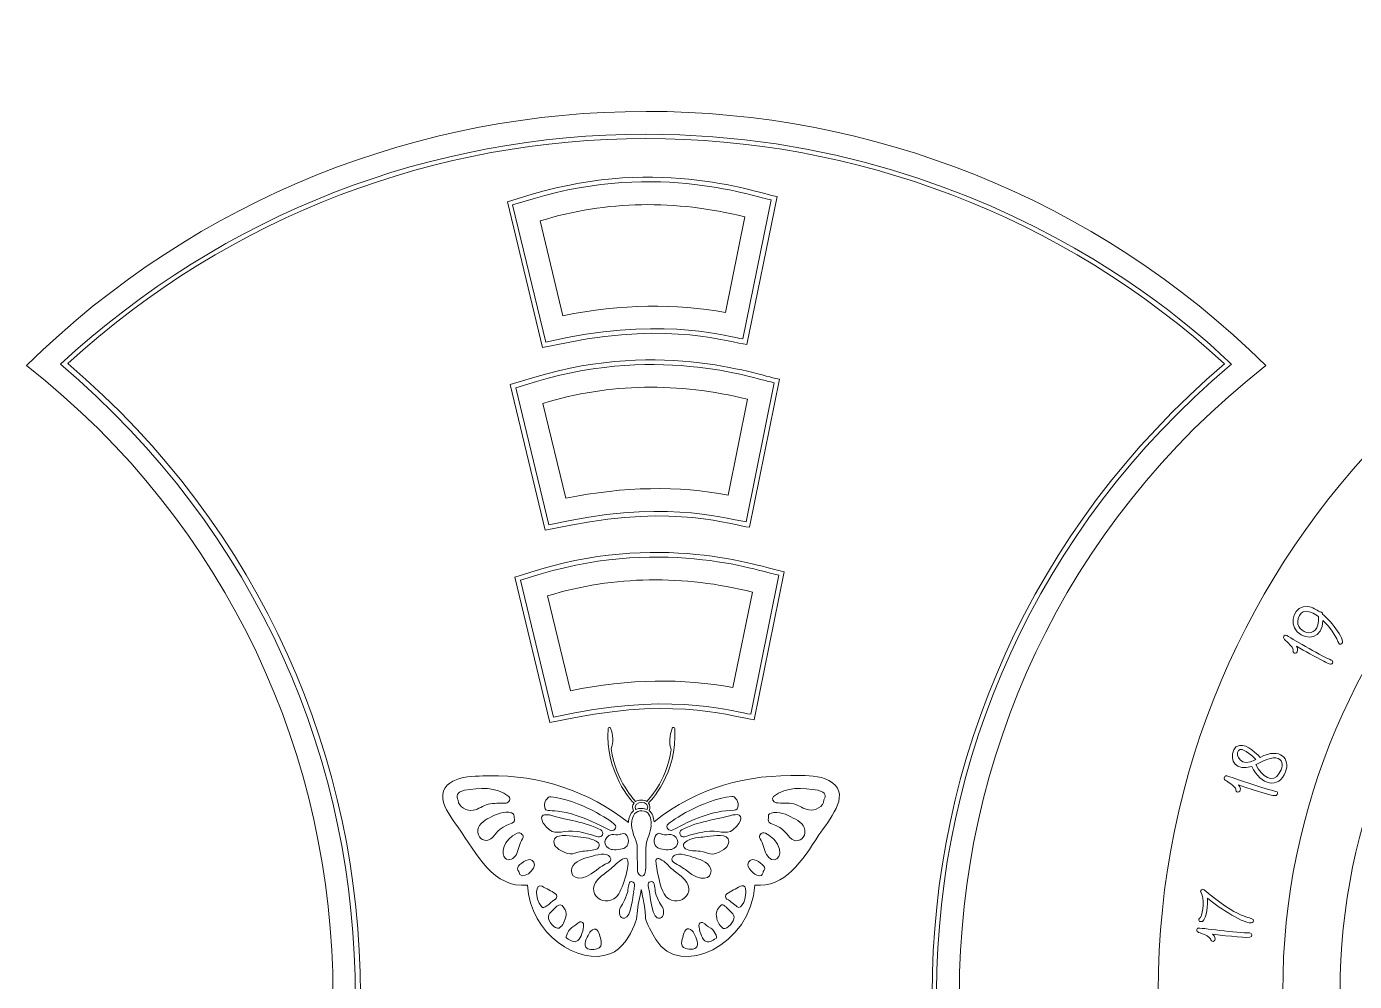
# Model space of a CAD drawing. Header units: inches. Extents: x 0.4 to 23.6, y -0.3 to 8.3.
# Drawn here: x 0.44 to 6.33, y 4.04 to 8.28 of the extents above; entities that cross this region are included whole.
import ezdxf

# ---------------------------------------------------------------- set-up
doc = ezdxf.new("R2010")
doc.units = ezdxf.units.IN
doc.header["$MEASUREMENT"] = 0
doc.layers.add('_U+0421_U+043B_U+043E_U+0439 1', color=7, linetype='Continuous')

msp = doc.modelspace()

# ---------------------------------------------------------------- linework, layer by layer
at = {"layer": '_U+0421_U+043B_U+043E_U+0439 1', "color": 1, "lineweight": 9, "true_color": 0xff0000}
for points in [[(5.9403, 6.7708), (4.4139, 8.275), (1.9653, 8.2736), (0.4403, 6.7708), (2.2528, 5.3486), (2.2542, 2.6153), (0.4403, 1.1903), (1.9667, -0.3139), (4.4153, -0.3125), (5.9403, 1.1903), (4.1278, 2.6139), (4.125, 5.3472), (5.9403, 6.7708)], [(3.6278, 7.4306), (3.6278, 7.4306), (3.5417, 7.0056), (3.5417, 7.0056), (3.3222, 7.0472), (3.0819, 7.0444), (2.8208, 6.9917), (2.8208, 6.9917), (2.7194, 7.4125), (2.7194, 7.4125), (3.0167, 7.5042), (3.3194, 7.5069), (3.6278, 7.4306)], [(9.0069, 0.4486), (7.0528, 0.4486), (5.4625, 2.0389), (5.4625, 3.9931), (5.4625, 5.9472), (7.0528, 7.5375), (9.0069, 7.5375), (10.9611, 7.5375), (12.5514, 5.9472), (12.5514, 3.9931), (12.5514, 2.0389), (10.9611, 0.4486), (9.0069, 0.4486)], [(9.0069, 6.9847), (7.3569, 6.9847), (6.0153, 5.6431), (6.0153, 3.9931), (6.0153, 2.3431), (7.3569, 1.0014), (9.0069, 1.0014), (10.6569, 1.0014), (11.9986, 2.3431), (11.9986, 3.9931), (11.9986, 5.6431), (10.6569, 6.9847), (9.0069, 6.9847)], [(9.0069, 1.2556), (7.4972, 1.2556), (6.2694, 2.4833), (6.2694, 3.9931), (6.2694, 5.5028), (7.4972, 6.7306), (9.0069, 6.7306), (10.5167, 6.7306), (11.7444, 5.5028), (11.7444, 3.9931), (11.7444, 2.4833), (10.5167, 1.2556), (9.0069, 1.2556)], [(3.6403, 6.6208), (3.6403, 6.6208), (3.5542, 6.1958), (3.5542, 6.1958), (3.3347, 6.2375), (3.0944, 6.2347), (2.8333, 6.1819), (2.8333, 6.1819), (2.7319, 6.6028), (2.7319, 6.6028), (3.0292, 6.6931), (3.3333, 6.6972), (3.6403, 6.6208)], [(3.575, 5.3417), (3.3556, 5.3833), (3.1153, 5.3806), (2.8542, 5.3278), (2.8542, 5.3278), (2.7528, 5.7486), (2.7528, 5.7486), (3.0514, 5.8389), (3.3542, 5.8417), (3.6625, 5.7653), (3.6625, 5.7653), (3.575, 5.3417), (3.575, 5.3417)]]:
    msp.add_open_spline(points, degree=3, knots=[0, 0, 0, 0, 1, 1, 1, 2, 2, 2, 3, 3, 3, 4, 4, 4, 4], dxfattribs=at)
at = {"layer": '_U+0421_U+043B_U+043E_U+0439 1', "lineweight": 0}
for points, knots in [([(0.6236, 1.1847), (2.3542, 2.6542), (2.3542, 5.3083), (0.6236, 6.7792), (2.0722, 8.1097), (4.3056, 8.1125), (5.7569, 6.7778), (4.0264, 5.3083), (4.0264, 2.6528), (5.7569, 1.1833), (4.3083, -0.1472), (2.075, -0.15), (0.6236, 1.1847)], [0, 0, 0, 0, 1, 1, 1, 2, 2, 2, 3, 3, 3, 4, 4, 4, 4]), ([(5.7792, 6.7694), (5.7792, 6.7694), (5.7875, 6.7764), (5.7875, 6.7764), (5.7667, 6.7889), (4.8167, 7.7972), (3.1889, 7.7972), (2.2389, 7.7972), (1.3208, 7.45), (0.5903, 6.7764), (2.3569, 5.2861), (2.3097, 2.6333), (0.6, 1.1917), (0.6, 1.1917), (0.5903, 1.1847), (0.5903, 1.1847), (0.6111, 1.1722), (1.5611, 0.1639), (3.1889, 0.1639), (4.1278, 0.1639), (5.0514, 0.5042), (5.7875, 1.1847), (4.025, 2.6736), (4.0625, 5.3222), (5.7792, 6.7694)], [0, 0, 0, 0, 1, 1, 1, 2, 2, 2, 3, 3, 3, 4, 4, 4, 5, 5, 5, 6, 6, 6, 7, 7, 7, 8, 8, 8, 8]), ([(2.8444, 6.8736), (3.3014, 6.9653), (3.5625, 6.8722), (3.6375, 6.8639), (3.6375, 6.8639), (3.7708, 7.5208), (3.7708, 7.5208), (3.7, 7.5306), (3.2556, 7.7028), (2.6847, 7.5306), (2.6847, 7.5306), (2.575, 7.4972), (2.575, 7.4972), (2.575, 7.4972), (2.7306, 6.8514), (2.7306, 6.8514), (2.7306, 6.8514), (2.8444, 6.8736), (2.8444, 6.8736)], [0, 0, 0, 0, 1, 1, 1, 2, 2, 2, 3, 3, 3, 4, 4, 4, 5, 5, 5, 6, 6, 6, 6]), ([(2.6889, 7.5111), (3.2486, 7.6792), (3.6847, 7.5139), (3.7444, 7.5056), (3.7444, 7.5056), (3.6194, 6.8889), (3.6194, 6.8889), (3.5597, 6.8944), (3.2944, 6.9847), (2.8389, 6.8944), (2.8389, 6.8944), (2.7444, 6.875), (2.7444, 6.875), (2.7444, 6.875), (2.5972, 7.4833), (2.5972, 7.4833), (2.5972, 7.4833), (2.6889, 7.5111), (2.6889, 7.5111)], [0, 0, 0, 0, 1, 1, 1, 2, 2, 2, 3, 3, 3, 4, 4, 4, 5, 5, 5, 6, 6, 6, 6]), ([(2.6958, 6.7194), (2.6958, 6.7194), (2.5861, 6.6861), (2.5861, 6.6861), (2.5861, 6.6861), (2.7417, 6.0403), (2.7417, 6.0403), (2.7417, 6.0403), (2.8556, 6.0625), (2.8556, 6.0625), (3.3194, 6.1556), (3.5736, 6.0611), (3.6486, 6.0528), (3.6486, 6.0528), (3.7819, 6.7097), (3.7819, 6.7097), (3.7125, 6.7194), (3.2667, 6.8917), (2.6958, 6.7194)], [0, 0, 0, 0, 1, 1, 1, 2, 2, 2, 3, 3, 3, 4, 4, 4, 5, 5, 5, 6, 6, 6, 6]), ([(3.6333, 6.0778), (3.5736, 6.0833), (3.3083, 6.1736), (2.8528, 6.0833), (2.8528, 6.0833), (2.7583, 6.0639), (2.7583, 6.0639), (2.7583, 6.0639), (2.6111, 6.6722), (2.6111, 6.6722), (2.6111, 6.6722), (2.7028, 6.7), (2.7028, 6.7), (3.2625, 6.8681), (3.7, 6.7028), (3.7583, 6.6944), (3.7583, 6.6944), (3.6333, 6.0778), (3.6333, 6.0778)], [0, 0, 0, 0, 1, 1, 1, 2, 2, 2, 3, 3, 3, 4, 4, 4, 5, 5, 5, 6, 6, 6, 6]), ([(2.7167, 5.8653), (2.7167, 5.8653), (2.6069, 5.8319), (2.6069, 5.8319), (2.6069, 5.8319), (2.7625, 5.1861), (2.7625, 5.1861), (2.7625, 5.1861), (2.8764, 5.2083), (2.8764, 5.2083), (3.3333, 5.3), (3.5944, 5.2069), (3.6694, 5.1986), (3.6694, 5.1986), (3.8028, 5.8556), (3.8028, 5.8556), (3.7333, 5.8653), (3.2875, 6.0375), (2.7167, 5.8653)], [0, 0, 0, 0, 1, 1, 1, 2, 2, 2, 3, 3, 3, 4, 4, 4, 5, 5, 5, 6, 6, 6, 6]), ([(3.6542, 5.2236), (3.5931, 5.2292), (3.3292, 5.3194), (2.8736, 5.2292), (2.8736, 5.2292), (2.7792, 5.2097), (2.7792, 5.2097), (2.7792, 5.2097), (2.6319, 5.8181), (2.6319, 5.8181), (2.6319, 5.8181), (2.7236, 5.8458), (2.7236, 5.8458), (3.2833, 6.0139), (3.7208, 5.8486), (3.7792, 5.8403), (3.7792, 5.8403), (3.6542, 5.2236), (3.6542, 5.2236)], [0, 0, 0, 0, 1, 1, 1, 2, 2, 2, 3, 3, 3, 4, 4, 4, 5, 5, 5, 6, 6, 6, 6]), ([(6.0792, 5.5889), (6.0389, 5.6306), (6.0694, 5.7083), (6.125, 5.7014), (6.1486, 5.6986), (6.1653, 5.6861), (6.1792, 5.6778), (6.1819, 5.6778), (6.1847, 5.6778), (6.1875, 5.6764), (6.1917, 5.6736), (6.1917, 5.6694), (6.1917, 5.6681), (6.2319, 5.6347), (6.3028, 5.5417), (6.2736, 5.5347), (6.2542, 5.5292), (6.2694, 5.5681), (6.1931, 5.6389), (6.1931, 5.5611), (6.1222, 5.5458), (6.0792, 5.5889)], [0, 0, 0, 0, 1, 1, 1, 2, 2, 2, 3, 3, 3, 4, 4, 4, 5, 5, 5, 6, 6, 6, 7, 7, 7, 7]), ([(6.1736, 5.6569), (6.1431, 5.6792), (6.1069, 5.6944), (6.0889, 5.6611), (6.0486, 5.5875), (6.1847, 5.5375), (6.1736, 5.6569)], [0, 0, 0, 0, 1, 1, 1, 2, 2, 2, 2]), ([(6.0611, 5.5), (6.0667, 5.4875), (6.0917, 5.4944), (6.0764, 5.525), (6.1139, 5.5028), (6.1569, 5.4792), (6.1972, 5.4583), (6.2167, 5.4486), (6.2306, 5.4403), (6.2361, 5.45), (6.2389, 5.4556), (6.2361, 5.4625), (6.2306, 5.4639), (6.1944, 5.4764), (6.0694, 5.5514), (6.0333, 5.5722), (6.0236, 5.5792), (6.0111, 5.5653), (6.0222, 5.5556), (6.075, 5.5097), (6.0569, 5.5097), (6.0611, 5.5)], [0, 0, 0, 0, 1, 1, 1, 2, 2, 2, 3, 3, 3, 4, 4, 4, 5, 5, 5, 6, 6, 6, 7, 7, 7, 7]), ([(2.3542, 4.7236), (2.4403, 4.6), (2.5125, 4.45), (2.6639, 4.4653), (2.675, 4.2458), (2.8931, 4.1069), (3.0292, 4.1597), (3.0847, 4.1819), (3.1167, 4.2361), (3.1389, 4.2889), (3.1528, 4.3222), (3.15, 4.3569), (3.1569, 4.3917), (3.1611, 4.4097), (3.1653, 4.4278), (3.1681, 4.4458), (3.1708, 4.4319), (3.1736, 4.4181), (3.1764, 4.4042), (3.2, 4.2986), (3.1639, 4.3403), (3.2333, 4.2236), (3.3375, 4.0472), (3.6583, 4.1986), (3.6722, 4.4653), (3.8069, 4.4514), (3.8819, 4.5736), (3.9569, 4.6875), (4, 4.7542), (4.0972, 4.8583), (4.0167, 4.9194), (3.9778, 4.9486), (3.9236, 4.95), (3.8778, 4.9514), (3.6361, 4.9569), (3.4181, 4.9), (3.225, 4.7458), (3.2236, 4.7639), (3.2181, 4.7847), (3.2028, 4.7958), (3.2083, 4.8069), (3.2069, 4.8194), (3.2, 4.8292), (3.2042, 4.8306), (3.3306, 4.9597), (3.3167, 5.1597), (3.3167, 5.1653), (3.3083, 5.1667), (3.3056, 5.1611), (3.2944, 5.1306), (3.2903, 5.0917), (3.3014, 5.0667), (3.2806, 4.9194), (3.1944, 4.8417), (3.1931, 4.8361), (3.1806, 4.8444), (3.1556, 4.8444), (3.1431, 4.8361), (3.1417, 4.8403), (3.0556, 4.9222), (3.0347, 5.0694), (3.0458, 5.0986), (3.0431, 5.1319), (3.0319, 5.1611), (3.0306, 5.1667), (3.0222, 5.1653), (3.0208, 5.1597), (3.0069, 4.9667), (3.1278, 4.8333), (3.1361, 4.8292), (3.1278, 4.8194), (3.1278, 4.8056), (3.1333, 4.7944), (3.1194, 4.7819), (3.1125, 4.7625), (3.1111, 4.7431), (2.9375, 4.8819), (2.7153, 4.9542), (2.4931, 4.95), (2.4264, 4.9486), (2.2792, 4.9528), (2.2875, 4.8486), (2.2931, 4.8042), (2.3292, 4.7597), (2.3542, 4.7236)], [0, 0, 0, 0, 1, 1, 1, 2, 2, 2, 3, 3, 3, 4, 4, 4, 5, 5, 5, 6, 6, 6, 7, 7, 7, 8, 8, 8, 9, 9, 9, 10, 10, 10, 11, 11, 11, 12, 12, 12, 13, 13, 13, 14, 14, 14, 15, 15, 15, 16, 16, 16, 17, 17, 17, 18, 18, 18, 19, 19, 19, 20, 20, 20, 21, 21, 21, 22, 22, 22, 23, 23, 23, 24, 24, 24, 25, 25, 25, 26, 26, 26, 27, 27, 27, 28, 28, 28, 28]), ([(5.7986, 5.0653), (5.8014, 5.0722), (5.8056, 5.0778), (5.8111, 5.0806), (5.8431, 5.1), (5.8875, 5.0597), (5.9153, 5.0319), (6.0056, 5.0792), (6.0486, 5.0236), (6.0278, 4.9681), (5.9972, 4.8889), (5.9181, 4.9083), (5.8778, 4.9917), (5.8083, 4.9708), (5.7764, 5.0153), (5.7986, 5.0653)], [0, 0, 0, 0, 1, 1, 1, 2, 2, 2, 3, 3, 3, 4, 4, 4, 5, 5, 5, 5]), ([(5.8722, 5.0125), (5.8792, 5.0153), (5.8875, 5.0181), (5.8958, 5.0222), (5.8819, 5.0361), (5.8458, 5.0694), (5.8264, 5.0667), (5.8, 5.0611), (5.8167, 4.9944), (5.8722, 5.0125)], [0, 0, 0, 0, 1, 1, 1, 2, 2, 2, 3, 3, 3, 3]), ([(5.9056, 5.0042), (5.9028, 5.0028), (5.8986, 5.0014), (5.8958, 5), (5.9222, 4.9472), (5.9708, 4.9139), (6, 4.9611), (6.0125, 4.9819), (6.0194, 5.0069), (6.0028, 5.0222), (5.9833, 5.0403), (5.9389, 5.0208), (5.9181, 5.0111), (5.9181, 5.0111), (5.9181, 5.0111), (5.9181, 5.0111), (5.9139, 5.0083), (5.9097, 5.0056), (5.9056, 5.0042)], [0, 0, 0, 0, 1, 1, 1, 2, 2, 2, 3, 3, 3, 4, 4, 4, 5, 5, 5, 6, 6, 6, 6]), ([(5.7986, 4.9028), (5.8125, 4.8889), (5.8028, 4.8903), (5.8083, 4.8819), (5.8167, 4.8708), (5.8389, 4.8833), (5.8194, 4.9097), (6.0014, 4.8472), (5.9861, 4.8611), (5.9917, 4.8708), (5.9931, 4.8861), (5.9917, 4.8722), (5.8278, 4.9292), (5.7639, 4.9514), (5.7653, 4.9514), (5.7611, 4.9486), (5.7569, 4.9472), (5.7542, 4.9417), (5.7556, 4.9361), (5.7569, 4.9292), (5.7806, 4.9208), (5.7986, 4.9028)], [0, 0, 0, 0, 1, 1, 1, 2, 2, 2, 3, 3, 3, 4, 4, 4, 5, 5, 5, 6, 6, 6, 7, 7, 7, 7]), ([(2.3764, 4.8833), (2.3778, 4.8847), (2.3806, 4.8861), (2.3833, 4.8861), (2.4514, 4.8958), (2.5222, 4.9042), (2.5806, 4.8583), (2.5931, 4.8486), (2.5806, 4.8306), (2.5681, 4.8292), (2.5417, 4.8264), (2.5139, 4.8306), (2.4889, 4.8236), (2.4667, 4.8181), (2.4458, 4.8014), (2.4222, 4.7972), (2.3972, 4.7931), (2.3556, 4.8097), (2.3556, 4.8417), (2.3472, 4.8597), (2.3514, 4.8778), (2.3764, 4.8833)], [0, 0, 0, 0, 1, 1, 1, 2, 2, 2, 3, 3, 3, 4, 4, 4, 5, 5, 5, 6, 6, 6, 7, 7, 7, 7]), ([(3.7556, 4.8583), (3.8125, 4.9042), (3.8847, 4.8958), (3.9528, 4.8861), (3.9556, 4.8861), (3.9583, 4.8847), (3.9597, 4.8833), (3.9847, 4.8778), (3.9889, 4.8597), (3.9792, 4.8431), (3.9792, 4.8111), (3.9375, 4.7944), (3.9125, 4.7986), (3.8889, 4.8028), (3.8694, 4.8181), (3.8458, 4.825), (3.8194, 4.8319), (3.7931, 4.8264), (3.7667, 4.8306), (3.7556, 4.8319), (3.7431, 4.8486), (3.7556, 4.8583)], [0, 0, 0, 0, 1, 1, 1, 2, 2, 2, 3, 3, 3, 4, 4, 4, 5, 5, 5, 6, 6, 6, 7, 7, 7, 7]), ([(2.7514, 4.8486), (2.7528, 4.8542), (2.7583, 4.8583), (2.7667, 4.8569), (2.8958, 4.8431), (3.0319, 4.7514), (3.05, 4.7347), (3.0639, 4.7208), (3.0458, 4.7), (3.0292, 4.7083), (2.7903, 4.8361), (2.7486, 4.7736), (2.7403, 4.8083), (2.7375, 4.8264), (2.7403, 4.8403), (2.7514, 4.8486)], [0, 0, 0, 0, 1, 1, 1, 2, 2, 2, 3, 3, 3, 4, 4, 4, 5, 5, 5, 5]), ([(3.1944, 4.8), (3.1806, 4.8069), (3.1583, 4.8083), (3.1431, 4.8), (3.1278, 4.8444), (3.2125, 4.8417), (3.1944, 4.8)], [0, 0, 0, 0, 1, 1, 1, 2, 2, 2, 2]), ([(3.2875, 4.7361), (3.3014, 4.7486), (3.4361, 4.8444), (3.5708, 4.8583), (3.5792, 4.8597), (3.5833, 4.8556), (3.5861, 4.85), (3.6042, 4.8361), (3.6028, 4.7986), (3.5806, 4.7972), (3.4819, 4.7958), (3.3931, 4.7556), (3.3083, 4.7097), (3.2917, 4.7014), (3.2722, 4.7222), (3.2875, 4.7361)], [0, 0, 0, 0, 1, 1, 1, 2, 2, 2, 3, 3, 3, 4, 4, 4, 5, 5, 5, 5]), ([(2.6042, 4.7639), (2.6083, 4.7556), (2.6056, 4.7444), (2.5944, 4.7403), (2.5264, 4.7167), (2.5264, 4.6903), (2.5014, 4.6708), (2.4778, 4.6528), (2.4458, 4.6694), (2.4431, 4.6986), (2.4389, 4.7319), (2.4694, 4.75), (2.4944, 4.7639), (2.5236, 4.7792), (2.5597, 4.7944), (2.5931, 4.7861), (2.6028, 4.7819), (2.6056, 4.7722), (2.6042, 4.7639)], [0, 0, 0, 0, 1, 1, 1, 2, 2, 2, 3, 3, 3, 4, 4, 4, 5, 5, 5, 6, 6, 6, 6]), ([(2.7514, 4.7764), (2.7542, 4.7778), (2.7569, 4.7778), (2.7611, 4.7764), (2.8375, 4.7528), (2.9181, 4.7472), (2.9889, 4.7097), (3.0056, 4.7), (2.9944, 4.6736), (2.9764, 4.6792), (2.9458, 4.6889), (2.9153, 4.6986), (2.8833, 4.7028), (2.8278, 4.7111), (2.7903, 4.6861), (2.7611, 4.7097), (2.7486, 4.7208), (2.7333, 4.7361), (2.7278, 4.7528), (2.7222, 4.7667), (2.7306, 4.7819), (2.7514, 4.7764)], [0, 0, 0, 0, 1, 1, 1, 2, 2, 2, 3, 3, 3, 4, 4, 4, 5, 5, 5, 6, 6, 6, 7, 7, 7, 7]), ([(3.1264, 4.75), (3.1319, 4.7861), (3.1528, 4.8), (3.1819, 4.7931), (3.2069, 4.7875), (3.2125, 4.7597), (3.2125, 4.7361), (3.2111, 4.7333), (3.2111, 4.7319), (3.2125, 4.7292), (3.2097, 4.6944), (3.1931, 4.6722), (3.1903, 4.6431), (3.1861, 4.6069), (3.1917, 4.5389), (3.1861, 4.5208), (3.1778, 4.4931), (3.1542, 4.5069), (3.1514, 4.5278), (3.1514, 4.5292), (3.15, 4.6375), (3.15, 4.6431), (3.1458, 4.6639), (3.1208, 4.7069), (3.1264, 4.75)], [0, 0, 0, 0, 1, 1, 1, 2, 2, 2, 3, 3, 3, 4, 4, 4, 5, 5, 5, 6, 6, 6, 7, 7, 7, 8, 8, 8, 8]), ([(3.575, 4.7097), (3.5458, 4.6861), (3.5083, 4.7111), (3.4528, 4.7028), (3.4208, 4.6972), (3.3903, 4.6889), (3.3597, 4.6792), (3.3417, 4.6736), (3.3306, 4.7014), (3.3472, 4.7097), (3.4181, 4.7486), (3.4986, 4.7542), (3.575, 4.7764), (3.5792, 4.7778), (3.5819, 4.7778), (3.5847, 4.7764), (3.6153, 4.7847), (3.625, 4.7514), (3.575, 4.7097)], [0, 0, 0, 0, 1, 1, 1, 2, 2, 2, 3, 3, 3, 4, 4, 4, 5, 5, 5, 6, 6, 6, 6]), ([(3.7444, 4.7847), (3.7778, 4.7931), (3.8139, 4.7792), (3.8431, 4.7625), (3.8694, 4.7486), (3.8986, 4.7319), (3.8944, 4.6972), (3.8917, 4.6681), (3.8597, 4.6514), (3.8361, 4.6694), (3.8111, 4.6875), (3.8111, 4.7153), (3.7431, 4.7389), (3.7319, 4.7431), (3.7292, 4.7542), (3.7333, 4.7625), (3.7306, 4.7722), (3.7333, 4.7819), (3.7444, 4.7847)], [0, 0, 0, 0, 1, 1, 1, 2, 2, 2, 3, 3, 3, 4, 4, 4, 5, 5, 5, 6, 6, 6, 6]), ([(2.6389, 4.6903), (2.6444, 4.6861), (2.6458, 4.6778), (2.6417, 4.6708), (2.6278, 4.65), (2.625, 4.6236), (2.6139, 4.6014), (2.6042, 4.5833), (2.5819, 4.5681), (2.5639, 4.5847), (2.5431, 4.6042), (2.5556, 4.6653), (2.6181, 4.6958), (2.6264, 4.7), (2.6347, 4.6958), (2.6389, 4.6903)], [0, 0, 0, 0, 1, 1, 1, 2, 2, 2, 3, 3, 3, 4, 4, 4, 5, 5, 5, 5]), ([(2.9736, 4.6264), (2.9528, 4.6167), (2.9306, 4.6181), (2.9083, 4.6153), (2.8667, 4.6111), (2.8639, 4.5861), (2.8028, 4.6236), (2.7778, 4.6389), (2.7764, 4.6653), (2.7861, 4.6736), (2.7972, 4.6917), (2.8681, 4.6833), (2.8875, 4.6792), (2.9194, 4.6764), (2.9514, 4.6736), (2.9778, 4.6528), (2.9847, 4.6458), (2.9819, 4.6306), (2.9736, 4.6264)], [0, 0, 0, 0, 1, 1, 1, 2, 2, 2, 3, 3, 3, 4, 4, 4, 5, 5, 5, 6, 6, 6, 6]), ([(3.0722, 4.6903), (3.0736, 4.6917), (3.0764, 4.6917), (3.0778, 4.6917), (3.1042, 4.7083), (3.1292, 4.65), (3.0958, 4.6306), (3.0833, 4.6236), (3.05, 4.6194), (3.0347, 4.6236), (2.9972, 4.6319), (2.9972, 4.6819), (3.0375, 4.6889), (3.0486, 4.6903), (3.0625, 4.6847), (3.0722, 4.6903)], [0, 0, 0, 0, 1, 1, 1, 2, 2, 2, 3, 3, 3, 4, 4, 4, 5, 5, 5, 5]), ([(3.2347, 4.6875), (3.2403, 4.6972), (3.2514, 4.6972), (3.2583, 4.6917), (3.2597, 4.6917), (3.2611, 4.6903), (3.2639, 4.6903), (3.2736, 4.6847), (3.2889, 4.6903), (3.3, 4.6889), (3.3403, 4.6819), (3.3389, 4.6319), (3.3028, 4.6236), (3.2861, 4.6194), (3.2542, 4.6236), (3.2417, 4.6306), (3.2194, 4.6444), (3.2222, 4.6681), (3.2347, 4.6875)], [0, 0, 0, 0, 1, 1, 1, 2, 2, 2, 3, 3, 3, 4, 4, 4, 5, 5, 5, 6, 6, 6, 6]), ([(3.3597, 4.6528), (3.3903, 4.6778), (3.4306, 4.6764), (3.45, 4.6792), (3.4722, 4.6833), (3.5389, 4.6931), (3.5514, 4.6736), (3.5597, 4.6653), (3.5597, 4.6389), (3.5347, 4.6236), (3.4736, 4.5847), (3.4708, 4.6111), (3.4292, 4.6153), (3.4069, 4.6181), (3.3847, 4.6153), (3.3639, 4.6264), (3.3542, 4.6306), (3.3514, 4.6458), (3.3597, 4.6528)], [0, 0, 0, 0, 1, 1, 1, 2, 2, 2, 3, 3, 3, 4, 4, 4, 5, 5, 5, 6, 6, 6, 6]), ([(3.6972, 4.6903), (3.7014, 4.6958), (3.7097, 4.7), (3.7194, 4.6958), (3.7403, 4.6847), (3.7611, 4.6681), (3.7722, 4.6472), (3.8069, 4.5833), (3.7472, 4.5528), (3.7236, 4.6014), (3.7125, 4.6236), (3.7097, 4.65), (3.6958, 4.6708), (3.6903, 4.6778), (3.6917, 4.6861), (3.6972, 4.6903)], [0, 0, 0, 0, 1, 1, 1, 2, 2, 2, 3, 3, 3, 4, 4, 4, 5, 5, 5, 5]), ([(3.0236, 4.5958), (3.0306, 4.5917), (3.0403, 4.5722), (3.025, 4.5653), (3.0125, 4.5597), (2.9931, 4.5514), (2.9694, 4.5319), (2.9056, 4.4764), (2.8583, 4.4931), (2.8583, 4.5292), (2.8597, 4.5653), (2.9014, 4.5792), (2.9292, 4.5875), (2.9556, 4.5944), (2.9986, 4.6111), (3.0236, 4.5958)], [0, 0, 0, 0, 1, 1, 1, 2, 2, 2, 3, 3, 3, 4, 4, 4, 5, 5, 5, 5]), ([(2.9903, 4.5042), (3.0069, 4.5181), (3.025, 4.5292), (3.0403, 4.5444), (3.0556, 4.5583), (3.0722, 4.575), (3.0931, 4.5833), (3.1319, 4.5986), (3.0931, 4.4653), (3.0681, 4.4264), (3.0167, 4.3472), (2.8986, 4.4319), (2.9903, 4.5042)], [0, 0, 0, 0, 1, 1, 1, 2, 2, 2, 3, 3, 3, 4, 4, 4, 4]), ([(3.4069, 4.5861), (3.4347, 4.5764), (3.4764, 4.5639), (3.4778, 4.5278), (3.4792, 4.4944), (3.4361, 4.4736), (3.3681, 4.5306), (3.3597, 4.5375), (3.3306, 4.5556), (3.3125, 4.5653), (3.2972, 4.5722), (3.3056, 4.5917), (3.3139, 4.5958), (3.3389, 4.6111), (3.3806, 4.5944), (3.4069, 4.5861)], [0, 0, 0, 0, 1, 1, 1, 2, 2, 2, 3, 3, 3, 4, 4, 4, 5, 5, 5, 5]), ([(2.6917, 4.5667), (2.7111, 4.5347), (2.6292, 4.4764), (2.625, 4.525), (2.6167, 4.5319), (2.6181, 4.5417), (2.6236, 4.55), (2.6375, 4.5653), (2.675, 4.5944), (2.6917, 4.5667)], [0, 0, 0, 0, 1, 1, 1, 2, 2, 2, 3, 3, 3, 3]), ([(3.2694, 4.4264), (3.2542, 4.45), (3.2333, 4.5417), (3.2333, 4.5736), (3.2333, 4.5806), (3.2403, 4.5847), (3.2458, 4.5833), (3.2639, 4.5778), (3.2889, 4.5528), (3.2958, 4.5444), (3.3111, 4.5292), (3.3292, 4.5181), (3.3458, 4.5042), (3.4375, 4.4319), (3.3194, 4.3472), (3.2694, 4.4264)], [0, 0, 0, 0, 1, 1, 1, 2, 2, 2, 3, 3, 3, 4, 4, 4, 5, 5, 5, 5]), ([(3.6444, 4.5667), (3.6611, 4.5944), (3.6986, 4.5653), (3.7111, 4.55), (3.7181, 4.5431), (3.7181, 4.5319), (3.7097, 4.525), (3.7097, 4.5222), (3.7097, 4.5208), (3.7083, 4.5181), (3.7056, 4.5083), (3.6958, 4.5042), (3.6875, 4.5069), (3.6736, 4.5097), (3.6306, 4.5417), (3.6444, 4.5667)], [0, 0, 0, 0, 1, 1, 1, 2, 2, 2, 3, 3, 3, 4, 4, 4, 5, 5, 5, 5]), ([(3.1389, 4.4625), (3.1389, 4.4597), (3.1361, 4.4458), (3.1361, 4.4444), (3.1347, 4.4417), (3.1333, 4.4347), (3.1347, 4.4319), (3.1306, 4.4167), (3.1236, 4.3222), (3.0944, 4.3181), (3.0722, 4.3153), (3.0681, 4.3444), (3.0736, 4.3597), (3.0806, 4.3792), (3.0958, 4.3917), (3.1083, 4.4361), (3.1097, 4.4472), (3.1111, 4.4583), (3.1139, 4.4708), (3.1153, 4.4875), (3.1417, 4.4806), (3.1389, 4.4625)], [0, 0, 0, 0, 1, 1, 1, 2, 2, 2, 3, 3, 3, 4, 4, 4, 5, 5, 5, 6, 6, 6, 7, 7, 7, 7]), ([(3.225, 4.4708), (3.2278, 4.4597), (3.2292, 4.4486), (3.2306, 4.4361), (3.2417, 4.3903), (3.2583, 4.3792), (3.2653, 4.3597), (3.2708, 4.3444), (3.2667, 4.3153), (3.2444, 4.3181), (3.2278, 4.3208), (3.2222, 4.3458), (3.2181, 4.3583), (3.2083, 4.3917), (3.2042, 4.4417), (3.2028, 4.4431), (3.2028, 4.4444), (3.2028, 4.4458), (3.2014, 4.4486), (3.2, 4.4542), (3.2, 4.4583), (3.1986, 4.4639), (3.1944, 4.4806), (3.2208, 4.4875), (3.225, 4.4708)], [0, 0, 0, 0, 1, 1, 1, 2, 2, 2, 3, 3, 3, 4, 4, 4, 5, 5, 5, 6, 6, 6, 7, 7, 7, 8, 8, 8, 8]), ([(2.7278, 4.4597), (2.7472, 4.4486), (2.7681, 4.4403), (2.7875, 4.4264), (2.7958, 4.4208), (2.7972, 4.4083), (2.7875, 4.4028), (2.7556, 4.3819), (2.7389, 4.3556), (2.725, 4.3694), (2.6931, 4.4083), (2.6986, 4.4764), (2.7278, 4.4597)], [0, 0, 0, 0, 1, 1, 1, 2, 2, 2, 3, 3, 3, 4, 4, 4, 4]), ([(3.6306, 4.4514), (3.6403, 4.4083), (3.6125, 4.3542), (3.5944, 4.3681), (3.5792, 4.3792), (3.5653, 4.3931), (3.5486, 4.4028), (3.5389, 4.4083), (3.5403, 4.4208), (3.5486, 4.4264), (3.5667, 4.4403), (3.5875, 4.4472), (3.6083, 4.4597), (3.6153, 4.4639), (3.6292, 4.4625), (3.6306, 4.4514)], [0, 0, 0, 0, 1, 1, 1, 2, 2, 2, 3, 3, 3, 4, 4, 4, 5, 5, 5, 5]), ([(5.6583, 4.3042), (5.6792, 4.3167), (5.6833, 4.3819), (5.6806, 4.4069), (5.7194, 4.375), (5.8292, 4.2972), (5.875, 4.2972), (5.8819, 4.2972), (5.8875, 4.3056), (5.8833, 4.3125), (5.8764, 4.3222), (5.8153, 4.3153), (5.6667, 4.4444), (5.6583, 4.4528), (5.6458, 4.4403), (5.6528, 4.4306), (5.6681, 4.4097), (5.6625, 4.3431), (5.65, 4.3208), (5.6431, 4.3194), (5.6403, 4.3111), (5.6458, 4.3042), (5.6472, 4.3042), (5.6556, 4.3028), (5.6583, 4.3042)], [0, 0, 0, 0, 1, 1, 1, 2, 2, 2, 3, 3, 3, 4, 4, 4, 5, 5, 5, 6, 6, 6, 7, 7, 7, 8, 8, 8, 8]), ([(2.8097, 4.2792), (2.7958, 4.2597), (2.7625, 4.2931), (2.7569, 4.3167), (2.7514, 4.3417), (2.7778, 4.3514), (2.7903, 4.3681), (2.7917, 4.3708), (2.8111, 4.3833), (2.8167, 4.375), (2.8417, 4.3444), (2.8389, 4.3347), (2.8264, 4.3042), (2.8208, 4.2917), (2.8208, 4.2861), (2.8097, 4.2792)], [0, 0, 0, 0, 1, 1, 1, 2, 2, 2, 3, 3, 3, 4, 4, 4, 5, 5, 5, 5]), ([(3.5792, 4.3153), (3.5736, 4.2931), (3.5403, 4.2583), (3.5264, 4.2778), (3.5167, 4.2847), (3.5014, 4.3083), (3.5042, 4.3194), (3.4944, 4.3417), (3.5083, 4.3597), (3.5194, 4.3736), (3.5264, 4.3806), (3.5347, 4.3778), (3.5389, 4.3722), (3.5417, 4.3708), (3.5444, 4.3694), (3.5458, 4.3667), (3.5583, 4.35), (3.5847, 4.3403), (3.5792, 4.3153)], [0, 0, 0, 0, 1, 1, 1, 2, 2, 2, 3, 3, 3, 4, 4, 4, 5, 5, 5, 6, 6, 6, 6]), ([(2.8875, 4.2194), (2.8708, 4.2056), (2.8528, 4.2208), (2.8375, 4.2292), (2.8278, 4.2333), (2.8486, 4.2708), (2.8597, 4.2764), (2.8736, 4.2833), (2.8819, 4.2958), (2.8958, 4.3014), (2.9042, 4.3042), (2.9139, 4.2958), (2.9125, 4.2889), (2.9125, 4.2667), (2.9014, 4.2306), (2.8875, 4.2194)], [0, 0, 0, 0, 1, 1, 1, 2, 2, 2, 3, 3, 3, 4, 4, 4, 5, 5, 5, 5]), ([(3.5, 4.2278), (3.4833, 4.2208), (3.4667, 4.2042), (3.45, 4.2181), (3.4361, 4.2292), (3.425, 4.2667), (3.4236, 4.2861), (3.4236, 4.2944), (3.4333, 4.3028), (3.4403, 4.2986), (3.4542, 4.2931), (3.4625, 4.2792), (3.4764, 4.2736), (3.4889, 4.2694), (3.5097, 4.2319), (3.5, 4.2278)], [0, 0, 0, 0, 1, 1, 1, 2, 2, 2, 3, 3, 3, 4, 4, 4, 5, 5, 5, 5]), ([(2.9708, 4.1819), (2.9556, 4.1792), (2.9306, 4.175), (2.9222, 4.1903), (2.9111, 4.2111), (2.9333, 4.2389), (2.9403, 4.2569), (2.9417, 4.2611), (2.9597, 4.2736), (2.9667, 4.2694), (2.9847, 4.2583), (2.9847, 4.2347), (2.9903, 4.2167), (2.9931, 4.2), (2.9889, 4.1861), (2.9708, 4.1819)], [0, 0, 0, 0, 1, 1, 1, 2, 2, 2, 3, 3, 3, 4, 4, 4, 5, 5, 5, 5]), ([(3.4153, 4.1917), (3.4056, 4.1764), (3.3806, 4.1792), (3.3667, 4.1833), (3.3486, 4.1875), (3.3444, 4.2014), (3.3486, 4.2181), (3.3542, 4.2375), (3.3542, 4.2597), (3.3722, 4.2708), (3.3792, 4.275), (3.3972, 4.2625), (3.3986, 4.2583), (3.4056, 4.2403), (3.4264, 4.2111), (3.4153, 4.1917)], [0, 0, 0, 0, 1, 1, 1, 2, 2, 2, 3, 3, 3, 4, 4, 4, 5, 5, 5, 5]), ([(5.6597, 4.2486), (5.6681, 4.2458), (5.6917, 4.2347), (5.6944, 4.2264), (5.6958, 4.2236), (5.6944, 4.2208), (5.6986, 4.2181), (5.7083, 4.2083), (5.7278, 4.225), (5.7028, 4.2472), (5.7306, 4.2431), (5.8444, 4.2306), (5.8694, 4.2333), (5.8833, 4.2347), (5.8806, 4.2542), (5.8681, 4.2528), (5.8167, 4.25), (5.6444, 4.2778), (5.6375, 4.2736), (5.6333, 4.2708), (5.6319, 4.2653), (5.6347, 4.2597), (5.6389, 4.2556), (5.6403, 4.2556), (5.6597, 4.2486)], [0, 0, 0, 0, 1, 1, 1, 2, 2, 2, 3, 3, 3, 4, 4, 4, 5, 5, 5, 6, 6, 6, 7, 7, 7, 8, 8, 8, 8])]:
    msp.add_open_spline(points, degree=3, knots=knots, dxfattribs=at)

doc.saveas('drawing.dxf')
